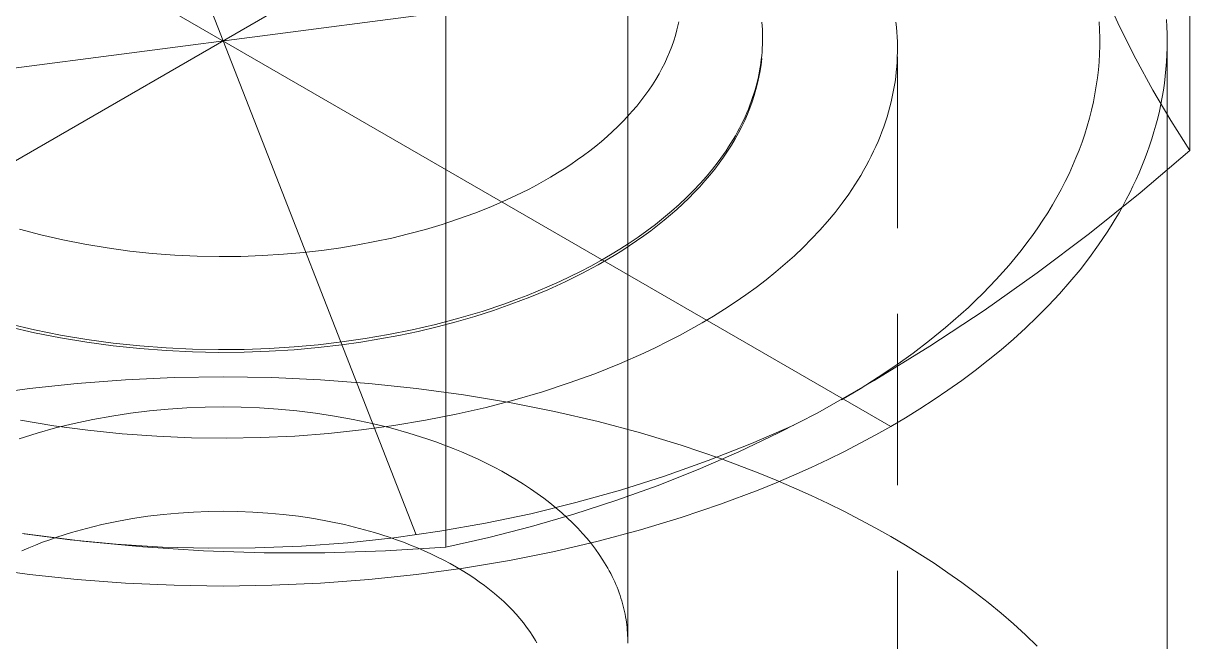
# Model space of a CAD drawing. Header units: millimetres. Extents: x -111 to 4919, y -143 to 3304.
# Drawn here: x 4412.96 to 4421.61, y 1420.45 to 1425.04 of the extents above; entities that cross this region are included whole.
import ezdxf

# ---------------------------------------------------------------- set-up
doc = ezdxf.new("R2010")
doc.units = ezdxf.units.MM
doc.linetypes.add('HIDDEN', pattern=[1.905, 1.27, -0.635])
doc.layers.add('ZANO_R', color=7, linetype='Continuous', lineweight=0)
doc.layers.add('ZANO_R_przerywana', color=7, linetype='HIDDEN', lineweight=0)

msp = doc.modelspace()

# ---------------------------------------------------------------- linework, layer by layer
at = {"layer": 'ZANO_R'}
for p, q in [((4417.4438, 1420.4613), (4417.4438, 1432.6198)), ((4415.8742, 1421.2467), (4413.0135, 1428.5683)), ((4421.6103, 1424.0938), (4421.6103, 1428.453)), ((4409.4941, 1422.0498), (4419.0006, 1427.5384)), ((4419.3936, 1422.0498), (4409.9727, 1427.489)), ((4408.1032, 1424.0817), (4420.7845, 1425.7333)), ((4416.0954, 1425.5136), (4416.0954, 1421.1544)), ((4420.983, 1425.2467), (4421.0937, 1425.0084)), ((4417.822, 1425.0494), (4417.8178, 1425.029)), ((4420.9423, 1424.9889), (4420.9393, 1425.0477)), ((4421.4386, 1425.0644), (4421.4415, 1425.0121)), ((4417.8083, 1424.9881), (4417.7972, 1424.9472)), ((4417.8132, 1425.0086), (4417.8083, 1424.9881)), ((4417.8178, 1425.029), (4417.8132, 1425.0086)), ((4418.4387, 1425.0452), (4418.4408, 1425.018)), ((4418.4408, 1425.018), (4418.4424, 1424.9907)), ((4418.4424, 1424.9907), (4418.4434, 1424.9633)), ((4418.4434, 1424.9633), (4418.4438, 1424.9358)), ((4419.4322, 1425.046), (4419.4361, 1425.0093)), ((4419.4361, 1425.0093), (4419.4392, 1424.9726)), ((4419.4392, 1424.9726), (4419.4416, 1424.9358)), ((4420.9437, 1424.9299), (4420.9423, 1424.9889)), ((4421.0937, 1425.0084), (4421.2119, 1424.7737)), ((4421.4415, 1425.0121), (4421.4433, 1424.9598)), ((4417.7846, 1424.9063), (4417.7704, 1424.8654)), ((4417.7972, 1424.9472), (4417.7846, 1424.9063)), ((4418.443, 1424.8805), (4418.4417, 1424.8528)), ((4418.4437, 1424.9082), (4418.443, 1424.8805)), ((4418.4438, 1424.9358), (4418.4437, 1424.9082)), ((4419.4416, 1424.9358), (4419.4431, 1424.8989)), ((4419.4431, 1424.8989), (4419.4438, 1424.862)), ((4420.9435, 1424.8707), (4420.9437, 1424.9299)), ((4421.4433, 1424.9598), (4421.4438, 1424.9075)), ((4421.4438, 1424.9075), (4421.4433, 1424.8552)), ((4421.4438, 1418.3756), (4421.4438, 1424.9075)), ((4417.7546, 1424.8245), (4417.7373, 1424.7837)), ((4417.7704, 1424.8654), (4417.7546, 1424.8245)), ((4418.4374, 1424.797), (4418.4343, 1424.769)), ((4418.4398, 1424.8249), (4418.4374, 1424.797)), ((4418.4417, 1424.8528), (4418.4398, 1424.8249)), ((4419.4427, 1424.7879), (4419.441, 1424.7509)), ((4419.4437, 1424.825), (4419.4427, 1424.7879)), ((4419.4438, 1424.862), (4419.4437, 1424.825)), ((4420.9383, 1424.752), (4420.9417, 1424.8114)), ((4420.9417, 1424.8114), (4420.9435, 1424.8707)), ((4421.4415, 1424.8029), (4421.4386, 1424.7507)), ((4421.4433, 1424.8552), (4421.4415, 1424.8029)), ((4417.6979, 1424.7023), (4417.6758, 1424.6618)), ((4417.7183, 1424.7429), (4417.6979, 1424.7023)), ((4417.7373, 1424.7837), (4417.7183, 1424.7429)), ((4418.4264, 1424.7128), (4418.4215, 1424.6846)), ((4418.4321, 1424.7307), (4418.4252, 1424.685)), ((4418.4307, 1424.7409), (4418.4264, 1424.7128)), ((4418.4343, 1424.769), (4418.4307, 1424.7409)), ((4418.4374, 1424.7762), (4418.4321, 1424.7307)), ((4419.4384, 1424.7138), (4419.4349, 1424.6767)), ((4419.441, 1424.7509), (4419.4384, 1424.7138)), ((4420.9332, 1424.6926), (4420.9383, 1424.752)), ((4421.2119, 1424.7737), (4421.3375, 1424.5429)), ((4421.4386, 1424.7507), (4421.4345, 1424.6984)), ((4417.6521, 1424.6215), (4417.6269, 1424.5814)), ((4417.6758, 1424.6618), (4417.6521, 1424.6215)), ((4418.4099, 1424.6281), (4418.4032, 1424.5998)), ((4418.4167, 1424.6392), (4418.4066, 1424.5932)), ((4418.416, 1424.6564), (4418.4099, 1424.6281)), ((4418.4215, 1424.6846), (4418.416, 1424.6564)), ((4418.4252, 1424.685), (4418.4167, 1424.6392)), ((4419.4307, 1424.6396), (4419.4256, 1424.6024)), ((4419.4349, 1424.6767), (4419.4307, 1424.6396)), ((4420.918, 1424.5734), (4420.9264, 1424.633)), ((4420.9264, 1424.633), (4420.9332, 1424.6926)), ((4421.4292, 1424.6462), (4421.4228, 1424.5941)), ((4421.4345, 1424.6984), (4421.4292, 1424.6462)), ((4417.6001, 1424.5415), (4417.5718, 1424.5019)), ((4417.6269, 1424.5814), (4417.6001, 1424.5415)), ((4418.3878, 1424.5432), (4418.3792, 1424.5149)), ((4418.3949, 1424.5472), (4418.3814, 1424.5012)), ((4418.3958, 1424.5715), (4418.3878, 1424.5432)), ((4418.4066, 1424.5932), (4418.3949, 1424.5472)), ((4418.4032, 1424.5998), (4418.3958, 1424.5715)), ((4419.4129, 1424.5283), (4419.4053, 1424.4912)), ((4419.4197, 1424.5653), (4419.4129, 1424.5283)), ((4419.4256, 1424.6024), (4419.4197, 1424.5653)), ((4420.908, 1424.5138), (4420.918, 1424.5734)), ((4421.3375, 1424.5429), (4421.4703, 1424.3162)), ((4421.4152, 1424.5421), (4421.4064, 1424.4901)), ((4421.4228, 1424.5941), (4421.4152, 1424.5421)), ((4417.5419, 1424.4626), (4417.5105, 1424.4236)), ((4417.5718, 1424.5019), (4417.5419, 1424.4626)), ((4418.3601, 1424.4582), (4418.3496, 1424.4298)), ((4418.3663, 1424.4552), (4418.3496, 1424.4091)), ((4418.37, 1424.4865), (4418.3601, 1424.4582)), ((4418.3814, 1424.5012), (4418.3663, 1424.4552)), ((4418.3792, 1424.5149), (4418.37, 1424.4865)), ((4419.3969, 1424.4542), (4419.3877, 1424.4173)), ((4419.4053, 1424.4912), (4419.3969, 1424.4542)), ((4420.8829, 1424.3947), (4420.8962, 1424.4542)), ((4420.8962, 1424.4542), (4420.908, 1424.5138)), ((4421.4064, 1424.4901), (4421.3965, 1424.4383)), ((4417.4775, 1424.385), (4417.4431, 1424.3468)), ((4417.5105, 1424.4236), (4417.4775, 1424.385)), ((4418.3311, 1424.3631), (4418.3109, 1424.3172)), ((4418.3266, 1424.3732), (4418.3142, 1424.345)), ((4418.3384, 1424.4015), (4418.3266, 1424.3732)), ((4418.3496, 1424.4091), (4418.3311, 1424.3631)), ((4418.3496, 1424.4298), (4418.3384, 1424.4015)), ((4419.3776, 1424.3804), (4419.3667, 1424.3436)), ((4419.3877, 1424.4173), (4419.3776, 1424.3804)), ((4420.8678, 1424.3352), (4420.8829, 1424.3947)), ((4421.3854, 1424.3866), (4421.3732, 1424.335)), ((4421.3965, 1424.4383), (4421.3854, 1424.3866)), ((4417.3699, 1424.2716), (4417.3311, 1424.2347)), ((4417.4072, 1424.309), (4417.3699, 1424.2716)), ((4417.4431, 1424.3468), (4417.4072, 1424.309)), ((4418.2891, 1424.2714), (4418.2655, 1424.2257)), ((4418.2873, 1424.2886), (4418.2729, 1424.2605)), ((4418.3011, 1424.3168), (4418.2873, 1424.2886)), ((4418.3109, 1424.3172), (4418.2891, 1424.2714)), ((4418.3142, 1424.345), (4418.3011, 1424.3168)), ((4419.3424, 1424.2702), (4419.329, 1424.2336)), ((4419.3549, 1424.3068), (4419.3424, 1424.2702)), ((4419.3667, 1424.3436), (4419.3549, 1424.3068)), ((4420.8327, 1424.2164), (4420.8511, 1424.2757)), ((4420.8511, 1424.2757), (4420.8678, 1424.3352)), ((4421.3599, 1424.2835), (4421.3454, 1424.2322)), ((4421.3732, 1424.335), (4421.3599, 1424.2835)), ((4421.4703, 1424.3162), (4421.6103, 1424.0938)), ((4417.2909, 1424.1983), (4417.2494, 1424.1624)), ((4417.3311, 1424.2347), (4417.2909, 1424.1983)), ((4418.2423, 1424.2044), (4418.2259, 1424.1765)), ((4418.2655, 1424.2257), (4418.2403, 1424.1802)), ((4418.2579, 1424.2324), (4418.2423, 1424.2044)), ((4418.2729, 1424.2605), (4418.2579, 1424.2324)), ((4419.3148, 1424.1972), (4419.2998, 1424.1608)), ((4419.329, 1424.2336), (4419.3148, 1424.1972)), ((4420.8126, 1424.1572), (4420.8327, 1424.2164)), ((4421.3454, 1424.2322), (4421.3298, 1424.1811)), ((4417.2065, 1424.1271), (4417.1623, 1424.0923)), ((4417.2494, 1424.1624), (4417.2065, 1424.1271)), ((4418.1914, 1424.1209), (4418.1732, 1424.0932)), ((4418.2133, 1424.1348), (4418.1846, 1424.0897)), ((4418.209, 1424.1486), (4418.1914, 1424.1209)), ((4418.2259, 1424.1765), (4418.209, 1424.1486)), ((4418.2403, 1424.1802), (4418.2133, 1424.1348)), ((4419.284, 1424.1246), (4419.2673, 1424.0885)), ((4419.2998, 1424.1608), (4419.284, 1424.1246)), ((4420.7675, 1424.0392), (4420.7908, 1424.0981)), ((4420.7908, 1424.0981), (4420.8126, 1424.1572)), ((4421.3131, 1424.1302), (4421.2953, 1424.0794)), ((4421.3298, 1424.1811), (4421.3131, 1424.1302)), ((4417.0701, 1424.0246), (4417.0222, 1423.9917)), ((4417.1168, 1424.0582), (4417.0701, 1424.0246)), ((4417.1623, 1424.0923), (4417.1168, 1424.0582)), ((4418.1147, 1424.0109), (4418.0725, 1423.9566)), ((4418.1543, 1424.0656), (4418.1147, 1424.0109)), ((4418.1543, 1424.0449), (4418.1223, 1424.0004)), ((4418.1732, 1424.0932), (4418.1543, 1424.0656)), ((4418.1846, 1424.0897), (4418.1543, 1424.0449)), ((4419.2317, 1424.0168), (4419.2127, 1423.9812)), ((4419.2499, 1424.0526), (4419.2317, 1424.0168)), ((4419.2673, 1424.0885), (4419.2499, 1424.0526)), ((4420.7424, 1423.9805), (4420.7675, 1424.0392)), ((4421.2431, 1423.7802), (4421.6103, 1424.0938)), ((4421.2764, 1424.0288), (4421.2564, 1423.9785)), ((4421.2953, 1424.0794), (4421.2764, 1424.0288)), ((4416.923, 1423.928), (4416.8718, 1423.8971)), ((4416.9732, 1423.9595), (4416.923, 1423.928)), ((4417.0222, 1423.9917), (4416.9732, 1423.9595)), ((4418.0725, 1423.9566), (4418.0279, 1423.9029)), ((4418.0886, 1423.9561), (4418.0533, 1423.9123)), ((4418.1223, 1424.0004), (4418.0886, 1423.9561)), ((4419.1929, 1423.9457), (4419.1723, 1423.9104)), ((4419.2127, 1423.9812), (4419.1929, 1423.9457)), ((4420.7157, 1423.922), (4420.7424, 1423.9805)), ((4421.2353, 1423.9284), (4421.2131, 1423.8785)), ((4421.2564, 1423.9785), (4421.2353, 1423.9284)), ((4416.7663, 1423.8376), (4416.7121, 1423.809)), ((4416.8196, 1423.867), (4416.7663, 1423.8376)), ((4416.8718, 1423.8971), (4416.8196, 1423.867)), ((4417.9808, 1423.8498), (4417.9314, 1423.7973)), ((4418.0164, 1423.8688), (4417.9778, 1423.8257)), ((4418.0279, 1423.9029), (4417.9808, 1423.8498)), ((4418.0533, 1423.9123), (4418.0164, 1423.8688)), ((4419.1289, 1423.8404), (4419.1061, 1423.8057)), ((4419.151, 1423.8753), (4419.1289, 1423.8404)), ((4419.1723, 1423.9104), (4419.151, 1423.8753)), ((4420.6574, 1423.8058), (4420.6874, 1423.8638)), ((4420.6874, 1423.8638), (4420.7157, 1423.922)), ((4421.2131, 1423.8785), (4421.1899, 1423.8289)), ((4416.6571, 1423.7811), (4416.5444, 1423.7278)), ((4416.7121, 1423.809), (4416.6571, 1423.7811)), ((4417.9314, 1423.7973), (4417.8795, 1423.7456)), ((4417.9377, 1423.7831), (4417.896, 1423.7409)), ((4417.9778, 1423.8257), (4417.9377, 1423.7831)), ((4419.0825, 1423.7712), (4419.0331, 1423.7029)), ((4419.1061, 1423.8057), (4419.0825, 1423.7712)), ((4420.6258, 1423.7481), (4420.6574, 1423.8058)), ((4420.8664, 1423.4781), (4421.2431, 1423.7802)), ((4421.1656, 1423.7795), (4421.1403, 1423.7304)), ((4421.1899, 1423.8289), (4421.1656, 1423.7795)), ((4416.4288, 1423.6776), (4416.3106, 1423.6306)), ((4416.5444, 1423.7278), (4416.4288, 1423.6776)), ((4417.8253, 1423.6946), (4417.7689, 1423.6445)), ((4417.8527, 1423.6993), (4417.8079, 1423.6581)), ((4417.8795, 1423.7456), (4417.8253, 1423.6946)), ((4417.896, 1423.7409), (4417.8527, 1423.6993)), ((4419.0331, 1423.7029), (4418.9808, 1423.6355)), ((4420.5579, 1423.6336), (4420.5927, 1423.6907)), ((4420.5927, 1423.6907), (4420.6258, 1423.7481)), ((4421.114, 1423.6816), (4421.0867, 1423.6331)), ((4421.1403, 1423.7304), (4421.114, 1423.6816)), ((4416.1902, 1423.587), (4416.0679, 1423.5467)), ((4416.3106, 1423.6306), (4416.1902, 1423.587)), ((4417.7102, 1423.5953), (4417.6494, 1423.547)), ((4417.714, 1423.5776), (4417.6648, 1423.5382)), ((4417.7689, 1423.6445), (4417.7102, 1423.5953)), ((4417.7617, 1423.6176), (4417.714, 1423.5776)), ((4417.8079, 1423.6581), (4417.7617, 1423.6176)), ((4418.9808, 1423.6355), (4418.9258, 1423.5691)), ((4420.4836, 1423.5206), (4420.5215, 1423.5769)), ((4420.5215, 1423.5769), (4420.5579, 1423.6336)), ((4421.0583, 1423.5848), (4421.029, 1423.5369)), ((4421.0867, 1423.6331), (4421.0583, 1423.5848)), ((4413.0932, 1423.4698), (4412.9342, 1423.5124)), ((4415.9442, 1423.5098), (4415.8195, 1423.4762)), ((4416.0679, 1423.5467), (4415.9442, 1423.5098)), ((4417.5866, 1423.4996), (4417.5217, 1423.4533)), ((4417.6143, 1423.4995), (4417.5625, 1423.4614)), ((4417.6494, 1423.547), (4417.5866, 1423.4996)), ((4417.6648, 1423.5382), (4417.6143, 1423.4995)), ((4418.868, 1423.5038), (4418.8076, 1423.4395)), ((4418.9258, 1423.5691), (4418.868, 1423.5038)), ((4420.4442, 1423.4646), (4420.4836, 1423.5206)), ((4421.029, 1423.5369), (4420.9987, 1423.4893)), ((4413.2551, 1423.4322), (4413.0932, 1423.4698)), ((4413.4193, 1423.3995), (4413.2551, 1423.4322)), ((4415.5682, 1423.4188), (4415.4424, 1423.3949)), ((4415.694, 1423.4458), (4415.5682, 1423.4188)), ((4415.8195, 1423.4762), (4415.694, 1423.4458)), ((4417.4549, 1423.408), (4417.3862, 1423.3638)), ((4417.5217, 1423.4533), (4417.4549, 1423.408)), ((4417.5093, 1423.424), (4417.4549, 1423.3873)), ((4417.5625, 1423.4614), (4417.5093, 1423.424)), ((4418.8076, 1423.4395), (4418.7446, 1423.3764)), ((4420.3607, 1423.354), (4420.4032, 1423.4091)), ((4420.4032, 1423.4091), (4420.4442, 1423.4646)), ((4420.4805, 1423.1878), (4420.8664, 1423.4781)), ((4420.9987, 1423.4893), (4420.9352, 1423.3951)), ((4413.5851, 1423.372), (4413.4193, 1423.3995)), ((4413.7517, 1423.3494), (4413.5851, 1423.372)), ((4413.9186, 1423.3319), (4413.7517, 1423.3494)), ((4414.0851, 1423.3193), (4413.9186, 1423.3319)), ((4414.2505, 1423.3115), (4414.0851, 1423.3193)), ((4414.891, 1423.3254), (4414.735, 1423.3155)), ((4415.0434, 1423.3391), (4414.891, 1423.3254)), ((4415.192, 1423.3564), (4415.0434, 1423.3391)), ((4415.3169, 1423.3741), (4415.192, 1423.3564)), ((4415.4424, 1423.3949), (4415.3169, 1423.3741)), ((4417.3157, 1423.3208), (4417.2436, 1423.2789)), ((4417.3862, 1423.3638), (4417.3157, 1423.3208)), ((4417.3992, 1423.3513), (4417.3424, 1423.316)), ((4417.4549, 1423.3873), (4417.3992, 1423.3513)), ((4418.7446, 1423.3764), (4418.6792, 1423.3145)), ((4420.3168, 1423.2994), (4420.3607, 1423.354)), ((4420.9352, 1423.3951), (4420.868, 1423.3024)), ((4414.4143, 1423.3084), (4414.2505, 1423.3115)), ((4414.576, 1423.3098), (4414.4143, 1423.3084)), ((4414.735, 1423.3155), (4414.576, 1423.3098)), ((4417.1698, 1423.2382), (4417.0946, 1423.1988)), ((4417.2253, 1423.2479), (4417.104, 1423.1829)), ((4417.2436, 1423.2789), (4417.1698, 1423.2382)), ((4417.2844, 1423.2816), (4417.2253, 1423.2479)), ((4417.3424, 1423.316), (4417.2844, 1423.2816)), ((4418.6114, 1423.2539), (4418.5414, 1423.1945)), ((4418.6792, 1423.3145), (4418.6114, 1423.2539)), ((4420.2245, 1423.1915), (4420.2713, 1423.2452)), ((4420.2713, 1423.2452), (4420.3168, 1423.2994)), ((4420.868, 1423.3024), (4420.7972, 1423.211)), ((4417.0178, 1423.1606), (4416.9398, 1423.1236)), ((4417.104, 1423.1829), (4416.979, 1423.1212)), ((4417.0946, 1423.1988), (4417.0178, 1423.1606)), ((4418.5414, 1423.1945), (4418.4692, 1423.1364)), ((4420.0859, 1422.9096), (4420.4805, 1423.1878)), ((4420.1762, 1423.1384), (4420.2245, 1423.1915)), ((4420.7972, 1423.211), (4420.723, 1423.1212)), ((4416.8505, 1423.0629), (4416.719, 1423.0081)), ((4416.8605, 1423.088), (4416.78, 1423.0537)), ((4416.979, 1423.1212), (4416.8505, 1423.0629)), ((4416.9398, 1423.1236), (4416.8605, 1423.088)), ((4418.395, 1423.0797), (4418.3188, 1423.0244)), ((4418.4692, 1423.1364), (4418.395, 1423.0797)), ((4420.0755, 1423.0337), (4420.1266, 1423.0857)), ((4420.1266, 1423.0857), (4420.1762, 1423.1384)), ((4420.723, 1423.1212), (4420.6453, 1423.033)), ((4416.616, 1422.9891), (4416.5327, 1422.9588)), ((4416.719, 1423.0081), (4416.5849, 1422.9568)), ((4416.6985, 1423.0207), (4416.616, 1422.9891)), ((4416.78, 1423.0537), (4416.6985, 1423.0207)), ((4418.3188, 1423.0244), (4418.2407, 1422.9705)), ((4419.9695, 1422.9312), (4420.0232, 1422.9822)), ((4420.0232, 1422.9822), (4420.0755, 1423.0337)), ((4420.6453, 1423.033), (4420.5645, 1422.9464)), ((4416.3637, 1422.9023), (4416.1924, 1422.8512)), ((4416.4485, 1422.9091), (4416.3104, 1422.865)), ((4416.5327, 1422.9588), (4416.3637, 1422.9023)), ((4416.5849, 1422.9568), (4416.4485, 1422.9091)), ((4418.1609, 1422.918), (4418.0795, 1422.867)), ((4418.2407, 1422.9705), (4418.1609, 1422.918)), ((4419.6828, 1422.6438), (4420.0859, 1422.9096)), ((4419.9145, 1422.8809), (4419.9695, 1422.9312)), ((4420.5645, 1422.9464), (4420.4806, 1422.8616)), ((4413.0454, 1422.7646), (4412.8548, 1422.8089)), ((4416.0193, 1422.8056), (4415.8454, 1422.7653)), ((4416.1924, 1422.8512), (4416.0193, 1422.8056)), ((4416.1708, 1422.8245), (4416.0302, 1422.7875)), ((4416.3104, 1422.865), (4416.1708, 1422.8245)), ((4417.9966, 1422.8175), (4417.9122, 1422.7695)), ((4418.0795, 1422.867), (4417.9966, 1422.8175)), ((4419.8009, 1422.7821), (4419.9145, 1422.8809)), ((4420.4806, 1422.8616), (4420.3937, 1422.7784)), ((4413.0454, 1422.7439), (4412.8548, 1422.7882)), ((4413.2385, 1422.7262), (4413.0454, 1422.7646)), ((4413.2385, 1422.7055), (4413.0454, 1422.7439)), ((4413.4336, 1422.6937), (4413.2385, 1422.7262)), ((4415.6711, 1422.7303), (4415.4971, 1422.7004)), ((4415.7473, 1422.7242), (4415.6058, 1422.6977)), ((4415.8454, 1422.7653), (4415.6711, 1422.7303)), ((4415.8889, 1422.7541), (4415.7473, 1422.7242)), ((4416.0302, 1422.7875), (4415.8889, 1422.7541)), ((4417.8266, 1422.723), (4417.7397, 1422.6779)), ((4417.9122, 1422.7695), (4417.8266, 1422.723)), ((4419.6825, 1422.6859), (4419.8009, 1422.7821)), ((4420.3937, 1422.7784), (4420.304, 1422.697)), ((4413.4336, 1422.673), (4413.2385, 1422.7055)), ((4413.6296, 1422.6672), (4413.4336, 1422.6937)), ((4413.6296, 1422.6465), (4413.4336, 1422.673)), ((4413.8259, 1422.6466), (4413.6296, 1422.6672)), ((4413.8259, 1422.6259), (4413.6296, 1422.6465)), ((4414.0218, 1422.6318), (4413.8259, 1422.6466)), ((4414.0218, 1422.611), (4413.8259, 1422.6259)), ((4414.2164, 1422.6226), (4414.0218, 1422.6318)), ((4414.7864, 1422.6274), (4414.5993, 1422.6206)), ((4414.9699, 1422.6389), (4414.7864, 1422.6274)), ((4415.1492, 1422.6551), (4414.9699, 1422.6389)), ((4415.1492, 1422.6343), (4414.9699, 1422.6182)), ((4415.324, 1422.6755), (4415.1492, 1422.6551)), ((4415.324, 1422.6547), (4415.1492, 1422.6343)), ((4415.4971, 1422.7004), (4415.324, 1422.6755)), ((4415.4646, 1422.6746), (4415.324, 1422.6547)), ((4415.6058, 1422.6977), (4415.4646, 1422.6746)), ((4417.6517, 1422.6345), (4417.5628, 1422.5925)), ((4417.7397, 1422.6779), (4417.6517, 1422.6345)), ((4419.2716, 1422.3905), (4419.6828, 1422.6438)), ((4419.5596, 1422.5924), (4419.6825, 1422.6859)), ((4420.304, 1422.697), (4420.2116, 1422.6175)), ((4414.2164, 1422.6019), (4414.0218, 1422.611)), ((4414.4091, 1422.619), (4414.2164, 1422.6226)), ((4414.4091, 1422.5982), (4414.2164, 1422.6019)), ((4414.5993, 1422.6206), (4414.4091, 1422.619)), ((4414.5993, 1422.5999), (4414.4091, 1422.5982)), ((4414.7864, 1422.6066), (4414.5993, 1422.5999)), ((4414.9699, 1422.6182), (4414.7864, 1422.6066)), ((4417.5628, 1422.5925), (4417.3823, 1422.5131)), ((4419.4324, 1422.5017), (4419.5596, 1422.5924)), ((4420.1167, 1422.5398), (4420.0195, 1422.464)), ((4420.2116, 1422.6175), (4420.1167, 1422.5398)), ((4417.3823, 1422.5131), (4417.199, 1422.4398)), ((4419.3012, 1422.4138), (4419.4324, 1422.5017)), ((4420.0195, 1422.464), (4419.9199, 1422.3901)), ((4413.363, 1422.3685), (4413.0095, 1422.3313)), ((4413.7209, 1422.3954), (4413.363, 1422.3685)), ((4414.0816, 1422.4116), (4413.7209, 1422.3954)), ((4414.4438, 1422.417), (4414.0816, 1422.4116)), ((4414.806, 1422.4116), (4414.4438, 1422.417)), ((4415.1668, 1422.3954), (4414.806, 1422.4116)), ((4415.5246, 1422.3685), (4415.1668, 1422.3954)), ((4415.8782, 1422.3313), (4415.5246, 1422.3685)), ((4417.0102, 1422.3713), (4416.8129, 1422.3066)), ((4417.199, 1422.4398), (4417.0102, 1422.3713)), ((4418.8529, 1422.1501), (4419.2716, 1422.3905)), ((4419.1662, 1422.3288), (4419.3012, 1422.4138)), ((4419.9199, 1422.3901), (4419.8183, 1422.3181)), ((4413.0095, 1422.3313), (4412.6615, 1422.2838)), ((4416.2262, 1422.2838), (4415.8782, 1422.3313)), ((4416.5672, 1422.2266), (4416.2262, 1422.2838)), ((4416.8129, 1422.3066), (4416.6073, 1422.2462)), ((4419.0279, 1422.2469), (4419.1662, 1422.3288)), ((4419.8183, 1422.3181), (4419.7147, 1422.2481)), ((4414.3101, 1422.1916), (4414.4438, 1422.1934)), ((4414.4438, 1422.1934), (4414.5776, 1422.1916)), ((4416.6073, 1422.2462), (4416.3938, 1422.1906)), ((4416.9002, 1422.16), (4416.5672, 1422.2266)), ((4419.7147, 1422.2481), (4419.6093, 1422.18)), ((4413.4786, 1422.1012), (4413.6184, 1422.1265)), ((4413.6184, 1422.1265), (4413.7583, 1422.1475)), ((4413.7583, 1422.1475), (4413.898, 1422.1644)), ((4413.898, 1422.1644), (4414.0368, 1422.1773)), ((4414.0368, 1422.1773), (4414.1743, 1422.1863)), ((4414.1743, 1422.1863), (4414.3101, 1422.1916)), ((4414.5776, 1422.1916), (4414.7134, 1422.1863)), ((4414.7134, 1422.1863), (4414.8509, 1422.1773)), ((4414.8509, 1422.1773), (4414.9897, 1422.1644)), ((4414.9897, 1422.1644), (4415.1294, 1422.1475)), ((4415.1294, 1422.1475), (4415.2693, 1422.1265)), ((4415.2693, 1422.1265), (4415.4091, 1422.1012)), ((4416.1727, 1422.1401), (4415.9446, 1422.0951)), ((4416.3938, 1422.1906), (4416.1727, 1422.1401)), ((4417.2241, 1422.0846), (4416.9002, 1422.16)), ((4418.562, 1422.0009), (4418.8529, 1422.1501)), ((4419.5022, 1422.1139), (4419.3936, 1422.0498)), ((4419.6093, 1422.18), (4419.5022, 1422.1139)), ((4413.1896, 1422.0543), (4412.9411, 1422.0955)), ((4413.066, 1421.9999), (4413.2018, 1422.0379)), ((4413.4417, 1422.0206), (4413.1896, 1422.0543)), ((4413.2018, 1422.0379), (4413.3396, 1422.0717)), ((4413.3396, 1422.0717), (4413.4786, 1422.1012)), ((4413.6965, 1421.9944), (4413.4417, 1422.0206)), ((4415.4697, 1422.0234), (4415.2244, 1421.9974)), ((4415.4091, 1422.1012), (4415.5481, 1422.0717)), ((4415.71, 1422.0561), (4415.4697, 1422.0234)), ((4415.5481, 1422.0717), (4415.6859, 1422.0379)), ((4415.6859, 1422.0379), (4415.8217, 1421.9999)), ((4415.9446, 1422.0951), (4415.71, 1422.0561)), ((4417.5378, 1422.0008), (4417.2241, 1422.0846)), ((4418.3611, 1421.9228), (4418.6765, 1422.0594)), ((4419.3936, 1422.0498), (4419.2825, 1421.9871)), ((4412.9326, 1421.9575), (4413.066, 1421.9999)), ((4413.9529, 1421.976), (4413.6965, 1421.9944)), ((4414.21, 1421.9652), (4413.9529, 1421.976)), ((4414.4667, 1421.962), (4414.21, 1421.9652)), ((4414.722, 1421.9665), (4414.4667, 1421.962)), ((4414.9748, 1421.9783), (4414.722, 1421.9665)), ((4415.2244, 1421.9974), (4414.9748, 1421.9783)), ((4415.8217, 1421.9999), (4415.9551, 1421.9575)), ((4415.9551, 1421.9575), (4416.0207, 1421.9348)), ((4416.0207, 1421.9348), (4416.0855, 1421.911)), ((4417.8406, 1421.9093), (4417.5378, 1422.0008)), ((4418.2666, 1421.8611), (4418.562, 1422.0009)), ((4419.2825, 1421.9871), (4419.168, 1421.9252)), ((4416.0855, 1421.911), (4416.1493, 1421.8862)), ((4416.1493, 1421.8862), (4416.2122, 1421.8605)), ((4416.2122, 1421.8605), (4416.274, 1421.8337)), ((4418.1316, 1421.8107), (4417.8406, 1421.9093)), ((4417.9669, 1421.7307), (4418.2666, 1421.8611)), ((4418.0413, 1421.7968), (4418.3611, 1421.9228)), ((4419.0501, 1421.8644), (4418.9288, 1421.8046)), ((4419.168, 1421.9252), (4419.0501, 1421.8644)), ((4416.274, 1421.8337), (4416.3347, 1421.806)), ((4416.3347, 1421.806), (4416.3943, 1421.7773)), ((4416.3943, 1421.7773), (4416.4526, 1421.7478)), ((4417.7175, 1421.6817), (4418.0413, 1421.7968)), ((4418.4103, 1421.7056), (4418.1316, 1421.8107)), ((4418.9288, 1421.8046), (4418.8041, 1421.7459)), ((4416.4526, 1421.7478), (4416.5095, 1421.7173)), ((4416.5095, 1421.7173), (4416.5652, 1421.686)), ((4416.5652, 1421.686), (4416.6194, 1421.6539)), ((4417.39, 1421.5774), (4417.7175, 1421.6817)), ((4417.6632, 1421.61), (4417.9669, 1421.7307)), ((4418.5448, 1421.6508), (4418.4103, 1421.7056)), ((4418.6761, 1421.6884), (4418.5448, 1421.6323)), ((4418.8041, 1421.7459), (4418.6761, 1421.6884)), ((4416.6194, 1421.6539), (4416.6721, 1421.621)), ((4416.6721, 1421.621), (4416.7233, 1421.5874)), ((4417.3557, 1421.499), (4417.6632, 1421.61)), ((4418.5448, 1421.6323), (4418.4103, 1421.5775)), ((4418.6761, 1421.5946), (4418.5448, 1421.6508)), ((4418.8041, 1421.5372), (4418.6761, 1421.5946)), ((4416.7233, 1421.5874), (4416.7729, 1421.553)), ((4416.7729, 1421.553), (4416.8209, 1421.518)), ((4416.8209, 1421.518), (4416.8673, 1421.4823)), ((4417.0592, 1421.4842), (4417.39, 1421.5774)), ((4418.4103, 1421.5775), (4418.1316, 1421.4724)), ((4418.9288, 1421.4785), (4418.8041, 1421.5372)), ((4414.3348, 1421.4191), (4414.2241, 1421.4148)), ((4414.4438, 1421.4205), (4414.3348, 1421.4191)), ((4414.5529, 1421.4191), (4414.4438, 1421.4205)), ((4414.6636, 1421.4148), (4414.5529, 1421.4191)), ((4416.7254, 1421.4021), (4417.0592, 1421.4842)), ((4416.8673, 1421.4823), (4416.9119, 1421.446)), ((4416.9119, 1421.446), (4416.9548, 1421.4091)), ((4417.0449, 1421.3978), (4417.3557, 1421.499)), ((4418.1316, 1421.4724), (4417.8406, 1421.3738)), ((4419.0501, 1421.4187), (4418.9288, 1421.4785)), ((4419.168, 1421.3579), (4419.0501, 1421.4187)), ((4413.657, 1421.3454), (4413.5437, 1421.3213)), ((4413.7709, 1421.366), (4413.657, 1421.3454)), ((4413.885, 1421.3831), (4413.7709, 1421.366)), ((4413.9988, 1421.3969), (4413.885, 1421.3831)), ((4414.112, 1421.4074), (4413.9988, 1421.3969)), ((4414.2241, 1421.4148), (4414.112, 1421.4074)), ((4414.7757, 1421.4074), (4414.6636, 1421.4148)), ((4414.8888, 1421.3969), (4414.7757, 1421.4074)), ((4415.0026, 1421.3831), (4414.8888, 1421.3969)), ((4415.1167, 1421.366), (4415.0026, 1421.3831)), ((4415.2307, 1421.3454), (4415.1167, 1421.366)), ((4415.344, 1421.3213), (4415.2307, 1421.3454)), ((4416.0506, 1421.2718), (4416.3891, 1421.3313)), ((4416.3891, 1421.3313), (4416.7254, 1421.4021)), ((4416.7311, 1421.3066), (4417.0449, 1421.3978)), ((4416.9548, 1421.4091), (4416.996, 1421.3717)), ((4416.996, 1421.3717), (4417.0354, 1421.3338)), ((4417.0354, 1421.3338), (4417.0729, 1421.2955)), ((4417.8406, 1421.3738), (4417.5378, 1421.2823)), ((4419.2825, 1421.296), (4419.168, 1421.3579)), ((4412.9563, 1421.2544), (4413.4023, 1421.1983)), ((4412.969, 1421.2526), (4413.3099, 1421.2088)), ((4413.3206, 1421.2627), (4413.2119, 1421.2282)), ((4413.4314, 1421.2938), (4413.3206, 1421.2627)), ((4413.5437, 1421.3213), (4413.4314, 1421.2938)), ((4415.4563, 1421.2938), (4415.344, 1421.3213)), ((4415.567, 1421.2627), (4415.4563, 1421.2938)), ((4415.6758, 1421.2282), (4415.567, 1421.2627)), ((4415.7103, 1421.2237), (4416.0506, 1421.2718)), ((4416.4145, 1421.2255), (4416.7311, 1421.3066)), ((4417.0729, 1421.2955), (4417.1087, 1421.2568)), ((4417.1087, 1421.2568), (4417.1426, 1421.2178)), ((4417.5378, 1421.2823), (4417.2241, 1421.1985)), ((4419.3936, 1421.2333), (4419.2825, 1421.296)), ((4413.0536, 1421.1701), (4413.0023, 1421.1491)), ((4413.1056, 1421.1903), (4413.0536, 1421.1701)), ((4413.1584, 1421.2097), (4413.1056, 1421.1903)), ((4413.2119, 1421.2282), (4413.1584, 1421.2097)), ((4413.3099, 1421.2088), (4413.6521, 1421.1764)), ((4413.4023, 1421.1983), (4413.8499, 1421.1561)), ((4413.6521, 1421.1764), (4413.9951, 1421.1555)), ((4413.8499, 1421.1561), (4414.2985, 1421.1278)), ((4414.6824, 1421.1482), (4415.0258, 1421.1619)), ((4415.0258, 1421.1619), (4415.3686, 1421.1871)), ((4415.3686, 1421.1871), (4415.7103, 1421.2237)), ((4415.7293, 1421.2097), (4415.6758, 1421.2282)), ((4415.782, 1421.1903), (4415.7293, 1421.2097)), ((4415.8341, 1421.1701), (4415.782, 1421.1903)), ((4415.8853, 1421.1491), (4415.8341, 1421.1701)), ((4416.0954, 1421.1544), (4416.4145, 1421.2255)), ((4417.2241, 1421.1985), (4416.9002, 1421.1231)), ((4417.1426, 1421.2178), (4417.1747, 1421.1784)), ((4417.1747, 1421.1784), (4417.2049, 1421.1387)), ((4419.5022, 1421.1692), (4419.3936, 1421.2333)), ((4419.6093, 1421.1031), (4419.5022, 1421.1692)), ((4413.0023, 1421.1491), (4412.9519, 1421.1273)), ((4413.9951, 1421.1555), (4414.3387, 1421.1461)), ((4414.2985, 1421.1278), (4414.7478, 1421.1135)), ((4414.3387, 1421.1461), (4414.6824, 1421.1482)), ((4414.7478, 1421.1135), (4415.1974, 1421.1132)), ((4415.1974, 1421.1132), (4415.6467, 1421.1268)), ((4415.6467, 1421.1268), (4416.0954, 1421.1544)), ((4415.9357, 1421.1273), (4415.8853, 1421.1491)), ((4415.9852, 1421.1047), (4415.9357, 1421.1273)), ((4416.0338, 1421.0813), (4415.9852, 1421.1047)), ((4416.0813, 1421.0572), (4416.0338, 1421.0813)), ((4416.9002, 1421.1231), (4416.5672, 1421.0565)), ((4417.2049, 1421.1387), (4417.2332, 1421.0989)), ((4417.2332, 1421.0989), (4417.2597, 1421.0588)), ((4419.7147, 1421.035), (4419.6093, 1421.1031)), ((4413.0095, 1420.9518), (4412.6615, 1420.9993)), ((4416.2262, 1420.9993), (4415.8782, 1420.9518)), ((4416.1277, 1421.0324), (4416.0813, 1421.0572)), ((4416.1731, 1421.0069), (4416.1277, 1421.0324)), ((4416.2172, 1420.9807), (4416.1731, 1421.0069)), ((4416.5672, 1421.0565), (4416.2262, 1420.9993)), ((4417.2597, 1421.0588), (4417.2843, 1421.0186)), ((4417.2843, 1421.0186), (4417.2959, 1420.9984)), ((4417.2959, 1420.9984), (4417.3071, 1420.9783)), ((4419.8183, 1420.965), (4419.7147, 1421.035)), ((4413.363, 1420.9145), (4413.0095, 1420.9518)), ((4413.7209, 1420.8877), (4413.363, 1420.9145)), ((4415.5246, 1420.9145), (4415.1668, 1420.8877)), ((4415.8782, 1420.9518), (4415.5246, 1420.9145)), ((4416.2602, 1420.9539), (4416.2172, 1420.9807)), ((4416.302, 1420.9265), (4416.2602, 1420.9539)), ((4416.3424, 1420.8985), (4416.302, 1420.9265)), ((4416.3815, 1420.8699), (4416.3424, 1420.8985)), ((4417.3071, 1420.9783), (4417.3178, 1420.9581)), ((4417.3178, 1420.9581), (4417.328, 1420.9379)), ((4417.328, 1420.9379), (4417.3378, 1420.9177)), ((4417.3378, 1420.9177), (4417.3472, 1420.8975)), ((4417.3472, 1420.8975), (4417.356, 1420.8773)), ((4419.9199, 1420.893), (4419.8183, 1420.965)), ((4414.0816, 1420.8715), (4413.7209, 1420.8877)), ((4414.4438, 1420.8661), (4414.0816, 1420.8715)), ((4414.806, 1420.8715), (4414.4438, 1420.8661)), ((4415.1668, 1420.8877), (4414.806, 1420.8715)), ((4416.4193, 1420.8408), (4416.3815, 1420.8699)), ((4416.4557, 1420.8112), (4416.4193, 1420.8408)), ((4416.4907, 1420.7812), (4416.4557, 1420.8112)), ((4417.356, 1420.8773), (4417.3645, 1420.8571)), ((4417.3645, 1420.8571), (4417.3725, 1420.8369)), ((4417.3725, 1420.8369), (4417.38, 1420.8167)), ((4417.38, 1420.8167), (4417.3871, 1420.7966)), ((4420.0195, 1420.8191), (4419.9199, 1420.893)), ((4420.1167, 1420.7433), (4420.0195, 1420.8191)), ((4416.5243, 1420.7507), (4416.4907, 1420.7812)), ((4416.5564, 1420.7198), (4416.5243, 1420.7507)), ((4417.3871, 1420.7966), (4417.3938, 1420.7765)), ((4417.3938, 1420.7765), (4417.4, 1420.7564)), ((4417.4, 1420.7564), (4417.4058, 1420.7363)), ((4417.4058, 1420.7363), (4417.4111, 1420.7163)), ((4420.2116, 1420.6656), (4420.1167, 1420.7433)), ((4416.587, 1420.6886), (4416.5564, 1420.7198)), ((4416.6161, 1420.657), (4416.587, 1420.6886)), ((4416.6438, 1420.6252), (4416.6161, 1420.657)), ((4417.4111, 1420.7163), (4417.4161, 1420.6963)), ((4417.4161, 1420.6963), (4417.4206, 1420.6764)), ((4417.4206, 1420.6764), (4417.4247, 1420.6565)), ((4417.4247, 1420.6565), (4417.4284, 1420.6367)), ((4417.4284, 1420.6367), (4417.4317, 1420.6169)), ((4420.304, 1420.586), (4420.2116, 1420.6656)), ((4416.6699, 1420.5931), (4416.6438, 1420.6252)), ((4416.6945, 1420.5608), (4416.6699, 1420.5931)), ((4416.7176, 1420.5283), (4416.6945, 1420.5608)), ((4417.4317, 1420.6169), (4417.4346, 1420.5972)), ((4417.4346, 1420.5972), (4417.4371, 1420.5776)), ((4417.4371, 1420.5776), (4417.4392, 1420.558)), ((4417.4392, 1420.558), (4417.4409, 1420.5385)), ((4420.3937, 1420.5047), (4420.304, 1420.586)), ((4416.7392, 1420.4956), (4416.7176, 1420.5283)), ((4416.7593, 1420.4628), (4416.7392, 1420.4956)), ((4417.4409, 1420.5385), (4417.4422, 1420.5191)), ((4417.4422, 1420.5191), (4417.4431, 1420.4997)), ((4417.4431, 1420.4997), (4417.4437, 1420.4805)), ((4417.4437, 1420.4805), (4417.4438, 1420.4613)), ((4420.4806, 1420.4215), (4420.3937, 1420.5047)), ((4416.7688, 1420.4464), (4416.7593, 1420.4628)), ((4417.4438, 1420.4613), (4417.4437, 1420.4421))]:
    msp.add_line(p, q, dxfattribs=at)
at = {"layer": 'ZANO_R_przerywana'}
msp.add_line((4419.4438, 1424.7879), (4419.4438, 1326.8692), dxfattribs=at)

doc.saveas('drawing.dxf')
